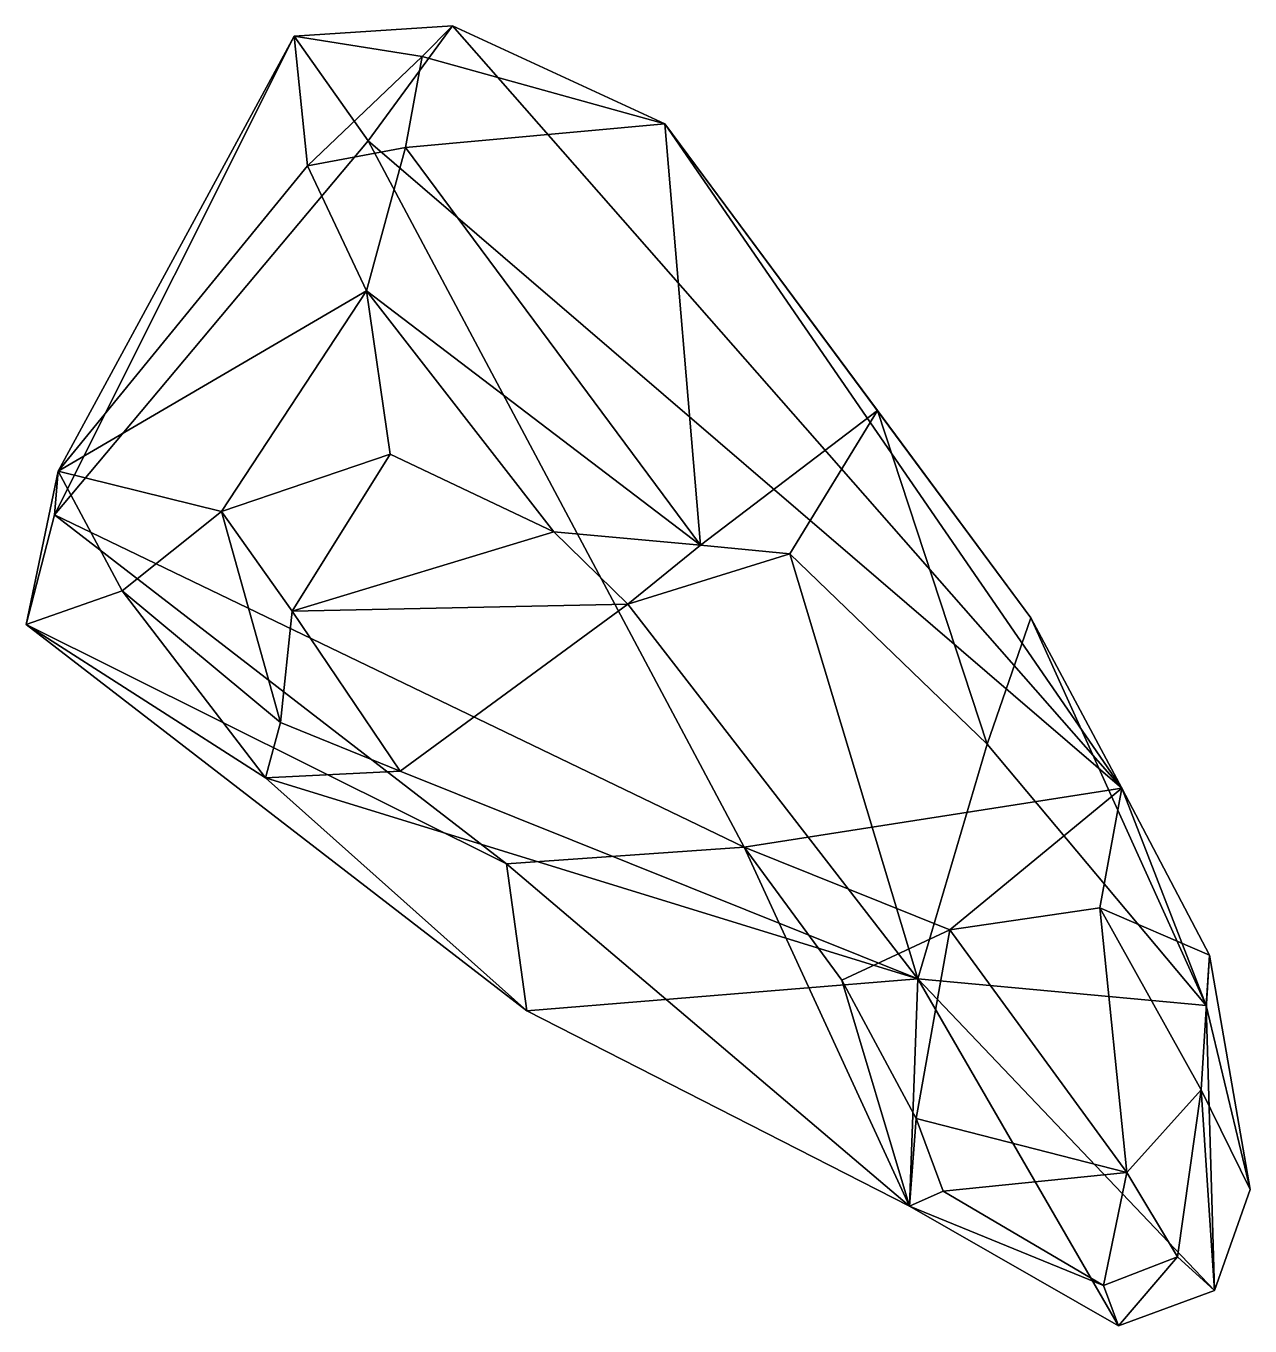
# Model space of a CAD drawing. Header units: metres. Extents: x 0.196 to 0.301, y 0.217 to 0.328.
import ezdxf

# ---------------------------------------------------------------- set-up
doc = ezdxf.new("R2010")
doc.units = ezdxf.units.M

msp = doc.modelspace()

# ---------------------------------------------------------------- linework, layer by layer
at = {"layer": 'sk'}
for points in [[(0.22551, 0.31845, 1.01279), (0.19855, 0.28628, 1.03526), (0.21913, 0.32744, 1.04555)], [(0.19855, 0.28628, 1.03526), (0.19884, 0.29005, 1.0654), (0.21913, 0.32744, 1.04555)], [(0.21913, 0.32744, 1.04555), (0.19884, 0.29005, 1.0654), (0.22029, 0.31628, 1.07381)], [(0.23275, 0.32831, 1.03439), (0.22551, 0.31845, 1.01279), (0.21913, 0.32744, 1.04555)], [(0.23275, 0.32831, 1.03439), (0.21913, 0.32744, 1.04555), (0.23014, 0.3257, 1.0612)], [(0.23014, 0.3257, 1.0612), (0.21913, 0.32744, 1.04555), (0.22029, 0.31628, 1.07381)], [(0.29029, 0.2628, 0.82858), (0.22551, 0.31845, 1.01279), (0.23275, 0.32831, 1.03439)], [(0.25101, 0.3199, 1.05337), (0.23275, 0.32831, 1.03439), (0.23014, 0.3257, 1.0612)], [(0.29029, 0.2628, 0.82858), (0.23275, 0.32831, 1.03439), (0.25101, 0.3199, 1.05337)], [(0.23014, 0.3257, 1.0612), (0.22029, 0.31628, 1.07381), (0.2287, 0.31787, 1.07468)], [(0.25101, 0.3199, 1.05337), (0.23014, 0.3257, 1.0612), (0.2287, 0.31787, 1.07468)], [(0.25406, 0.28367, 1.08714), (0.25101, 0.3199, 1.05337), (0.2287, 0.31787, 1.07468)], [(0.28246, 0.27744, 0.94714), (0.25101, 0.3199, 1.05337), (0.26928, 0.29526, 1.06337)], [(0.29029, 0.2628, 0.82858), (0.25101, 0.3199, 1.05337), (0.28246, 0.27744, 0.94714)], [(0.25101, 0.3199, 1.05337), (0.25406, 0.28367, 1.08714), (0.26928, 0.29526, 1.06337)], [(0.25783, 0.25773, 0.85859), (0.19855, 0.28628, 1.03526), (0.22551, 0.31845, 1.01279)], [(0.2287, 0.31787, 1.07468), (0.22029, 0.31628, 1.07381), (0.22536, 0.30555, 1.08627)], [(0.2287, 0.31787, 1.07468), (0.22536, 0.30555, 1.08627), (0.25406, 0.28367, 1.08714)], [(0.29029, 0.2628, 0.82858), (0.25783, 0.25773, 0.85859), (0.22551, 0.31845, 1.01279)], [(0.19884, 0.29005, 1.0654), (0.22536, 0.30555, 1.08627), (0.22029, 0.31628, 1.07381)], [(0.19884, 0.29005, 1.0654), (0.2129, 0.28657, 1.08917), (0.22536, 0.30555, 1.08627)], [(0.22536, 0.30555, 1.08627), (0.2129, 0.28657, 1.08917), (0.22739, 0.29149, 1.09439)], [(0.22536, 0.30555, 1.08627), (0.24145, 0.28483, 1.09395), (0.25406, 0.28367, 1.08714)], [(0.22536, 0.30555, 1.08627), (0.22739, 0.29149, 1.09439), (0.24145, 0.28483, 1.09395)], [(0.26928, 0.29526, 1.06337), (0.25406, 0.28367, 1.08714), (0.26174, 0.28294, 1.077)], [(0.2787, 0.26657, 0.99265), (0.26928, 0.29526, 1.06337), (0.26174, 0.28294, 1.077)], [(0.28246, 0.27744, 0.94714), (0.26928, 0.29526, 1.06337), (0.2787, 0.26657, 0.99265)], [(0.22739, 0.29149, 1.09439), (0.2129, 0.28657, 1.08917), (0.21898, 0.27802, 1.09221)], [(0.22739, 0.29149, 1.09439), (0.21898, 0.27802, 1.09221), (0.24145, 0.28483, 1.09395)], [(0.19855, 0.28628, 1.03526), (0.19609, 0.27686, 1.05685), (0.19884, 0.29005, 1.0654)], [(0.19609, 0.27686, 1.05685), (0.20435, 0.27976, 1.08062), (0.19884, 0.29005, 1.0654)], [(0.19884, 0.29005, 1.0654), (0.20435, 0.27976, 1.08062), (0.2129, 0.28657, 1.08917)], [(0.23739, 0.25628, 0.91554), (0.19609, 0.27686, 1.05685), (0.19855, 0.28628, 1.03526)], [(0.25783, 0.25773, 0.85859), (0.23739, 0.25628, 0.91554), (0.19855, 0.28628, 1.03526)], [(0.2129, 0.28657, 1.08917), (0.20435, 0.27976, 1.08062), (0.21797, 0.26845, 1.0854)], [(0.21797, 0.26845, 1.0854), (0.21898, 0.27802, 1.09221), (0.2129, 0.28657, 1.08917)], [(0.24145, 0.28483, 1.09395), (0.21898, 0.27802, 1.09221), (0.24783, 0.2786, 1.08743)], [(0.24145, 0.28483, 1.09395), (0.24783, 0.2786, 1.08743), (0.25406, 0.28367, 1.08714)], [(0.26174, 0.28294, 1.077), (0.25406, 0.28367, 1.08714), (0.24783, 0.2786, 1.08743)], [(0.27275, 0.24642, 0.95569), (0.26174, 0.28294, 1.077), (0.24783, 0.2786, 1.08743)], [(0.2787, 0.26657, 0.99265), (0.26174, 0.28294, 1.077), (0.27275, 0.24642, 0.95569)], [(0.19609, 0.27686, 1.05685), (0.21667, 0.26367, 1.07468), (0.20435, 0.27976, 1.08062)], [(0.21667, 0.26367, 1.07468), (0.21797, 0.26845, 1.0854), (0.20435, 0.27976, 1.08062)], [(0.24783, 0.2786, 1.08743), (0.21898, 0.27802, 1.09221), (0.22826, 0.26425, 1.07613)], [(0.27275, 0.24642, 0.95569), (0.24783, 0.2786, 1.08743), (0.22826, 0.26425, 1.07613)], [(0.21898, 0.27802, 1.09221), (0.21797, 0.26845, 1.0854), (0.22826, 0.26425, 1.07613)], [(0.29754, 0.2441, 0.87076), (0.28246, 0.27744, 0.94714), (0.2787, 0.26657, 0.99265)], [(0.29029, 0.2628, 0.82858), (0.28246, 0.27744, 0.94714), (0.29754, 0.2441, 0.87076)], [(0.23913, 0.24367, 0.94917), (0.21667, 0.26367, 1.07468), (0.19609, 0.27686, 1.05685)], [(0.23739, 0.25628, 0.91554), (0.23913, 0.24367, 0.94917), (0.19609, 0.27686, 1.05685)], [(0.22826, 0.26425, 1.07613), (0.21797, 0.26845, 1.0854), (0.21667, 0.26367, 1.07468)], [(0.29754, 0.2441, 0.87076), (0.2787, 0.26657, 0.99265), (0.27275, 0.24642, 0.95569)], [(0.27275, 0.24642, 0.95569), (0.22826, 0.26425, 1.07613), (0.21667, 0.26367, 1.07468)], [(0.27275, 0.24642, 0.95569), (0.21667, 0.26367, 1.07468), (0.23913, 0.24367, 0.94917)], [(0.29029, 0.2628, 0.82858), (0.27551, 0.25062, 0.81917), (0.25783, 0.25773, 0.85859)], [(0.29029, 0.2628, 0.82858), (0.28841, 0.25251, 0.81917), (0.27551, 0.25062, 0.81917)], [(0.28841, 0.25251, 0.81917), (0.29029, 0.2628, 0.82858), (0.29783, 0.24845, 0.8267)], [(0.29783, 0.24845, 0.8267), (0.29029, 0.2628, 0.82858), (0.29754, 0.2441, 0.87076)], [(0.27203, 0.22686, 0.83163), (0.23739, 0.25628, 0.91554), (0.25783, 0.25773, 0.85859)], [(0.27551, 0.25062, 0.81917), (0.26623, 0.24628, 0.83293), (0.25783, 0.25773, 0.85859)], [(0.27203, 0.22686, 0.83163), (0.25783, 0.25773, 0.85859), (0.26623, 0.24628, 0.83293)], [(0.27203, 0.22686, 0.83163), (0.23913, 0.24367, 0.94917), (0.23739, 0.25628, 0.91554)], [(0.28841, 0.25251, 0.81917), (0.29073, 0.22975, 0.82235), (0.27551, 0.25062, 0.81917)], [(0.28841, 0.25251, 0.81917), (0.29783, 0.24845, 0.8267), (0.2971, 0.23686, 0.82395)], [(0.28841, 0.25251, 0.81917), (0.2971, 0.23686, 0.82395), (0.29073, 0.22975, 0.82235)], [(0.27551, 0.25062, 0.81917), (0.27261, 0.23439, 0.82351), (0.26623, 0.24628, 0.83293)], [(0.27551, 0.25062, 0.81917), (0.29073, 0.22975, 0.82235), (0.27261, 0.23439, 0.82351)], [(0.2971, 0.23686, 0.82395), (0.29783, 0.24845, 0.8267), (0.30131, 0.22831, 0.83337)], [(0.29783, 0.24845, 0.8267), (0.29754, 0.2441, 0.87076), (0.30131, 0.22831, 0.83337)], [(0.27275, 0.24642, 0.95569), (0.23913, 0.24367, 0.94917), (0.27203, 0.22686, 0.83163)], [(0.27261, 0.23439, 0.82351), (0.27203, 0.22686, 0.83163), (0.26623, 0.24628, 0.83293)], [(0.29, 0.21657, 0.83656), (0.27275, 0.24642, 0.95569), (0.27203, 0.22686, 0.83163)], [(0.29826, 0.21961, 0.83583), (0.29754, 0.2441, 0.87076), (0.27275, 0.24642, 0.95569)], [(0.29826, 0.21961, 0.83583), (0.27275, 0.24642, 0.95569), (0.29, 0.21657, 0.83656)], [(0.30131, 0.22831, 0.83337), (0.29754, 0.2441, 0.87076), (0.29826, 0.21961, 0.83583)], [(0.2971, 0.23686, 0.82395), (0.29507, 0.22251, 0.82815), (0.29073, 0.22975, 0.82235)], [(0.2971, 0.23686, 0.82395), (0.29826, 0.21961, 0.83583), (0.29507, 0.22251, 0.82815)], [(0.2971, 0.23686, 0.82395), (0.30131, 0.22831, 0.83337), (0.29826, 0.21961, 0.83583)], [(0.27261, 0.23439, 0.82351), (0.27493, 0.22816, 0.82554), (0.27203, 0.22686, 0.83163)], [(0.27261, 0.23439, 0.82351), (0.29073, 0.22975, 0.82235), (0.27493, 0.22816, 0.82554)], [(0.29073, 0.22975, 0.82235), (0.2887, 0.22004, 0.82858), (0.27493, 0.22816, 0.82554)], [(0.29073, 0.22975, 0.82235), (0.29507, 0.22251, 0.82815), (0.2887, 0.22004, 0.82858)], [(0.2887, 0.22004, 0.82858), (0.27203, 0.22686, 0.83163), (0.27493, 0.22816, 0.82554)], [(0.29, 0.21657, 0.83656), (0.27203, 0.22686, 0.83163), (0.2887, 0.22004, 0.82858)], [(0.29507, 0.22251, 0.82815), (0.29, 0.21657, 0.83656), (0.2887, 0.22004, 0.82858)], [(0.29826, 0.21961, 0.83583), (0.29, 0.21657, 0.83656), (0.29507, 0.22251, 0.82815)]]:
    msp.add_3dface(points, dxfattribs=at)

doc.saveas('drawing.dxf')
